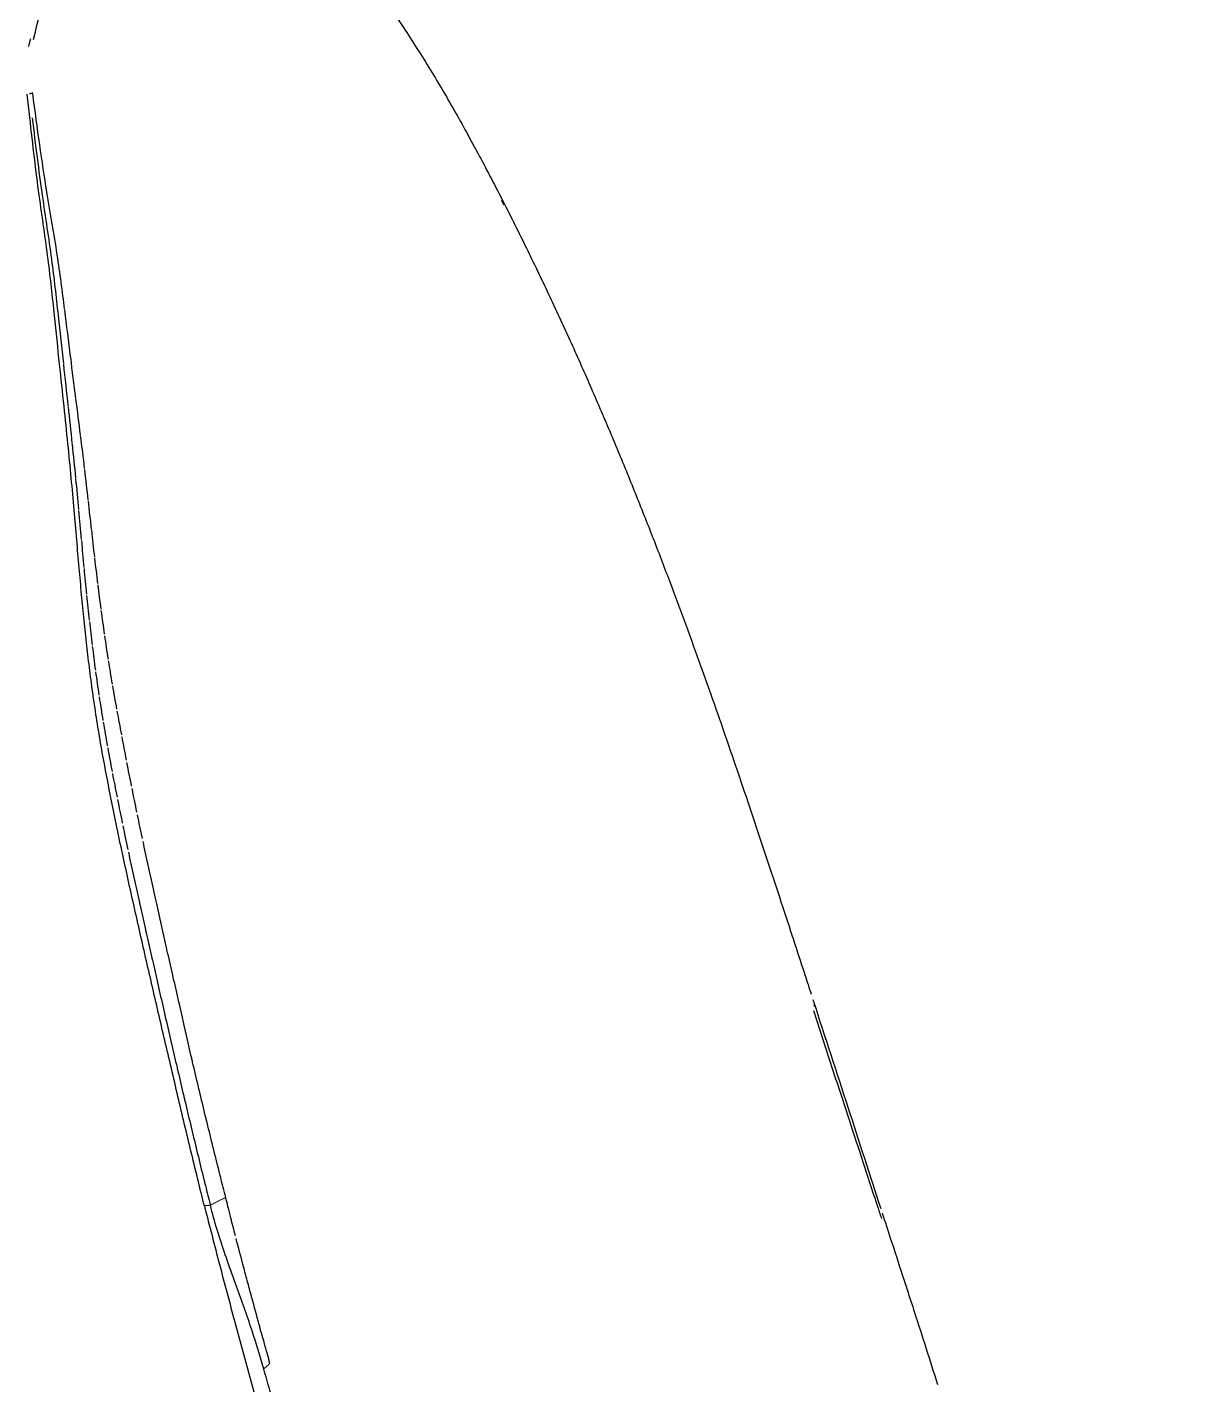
# Model space of a CAD drawing. Header units: inches. Extents: x 5516 to 5996, y -2506 to -2249.
# Drawn here: x 5588.246 to 5592.419, y -2483.22 to -2478.409 of the extents above; entities that cross this region are included whole.
import ezdxf

# ---------------------------------------------------------------- set-up
doc = ezdxf.new("R2010")
doc.units = ezdxf.units.IN
doc.header["$LTSCALE"] = 12
doc.header["$MEASUREMENT"] = 0
doc.layers.add('Make2D$Visible$Curves', color=18, linetype='Continuous', true_color=0x000000)
doc.layers.add('Make2D$Visible$Tangents', color=251, linetype='Continuous', lineweight=13, true_color=0x696969)

msp = doc.modelspace()

# ---------------------------------------------------------------- linework, layer by layer
at = {"layer": 'Make2D$Visible$Curves'}
for points, degree in [([(5591.83271, -2484.02882), (5643.71314, -2475.81177)], 1), ([(5588.25563, -2478.72862), (5588.25258, -2478.70165), (5588.24953, -2478.67421), (5588.24645, -2478.64632)], 3), ([(5588.26604, -2478.64291), (5588.25416, -2478.6457)], 1), ([(5588.31606, -2478.99216), (5588.29908, -2478.88701), (5588.28295, -2478.76973), (5588.26604, -2478.64291)], 3), ([(5588.26423, -2478.73039), (5588.27594, -2478.82792), (5588.28741, -2478.91921), (5588.29936, -2479.00302)], 3), ([(5588.35301, -2479.21481), (5588.34197, -2479.14272), (5588.32884, -2479.07118), (5588.31618, -2478.9929)], 3), ([(5588.29947, -2479.00378), (5588.3109, -2479.08391), (5588.32277, -2479.1572), (5588.33264, -2479.23103)], 3), ([(5589.92658, -2479.02188), (5589.92944, -2479.0275), (5589.93231, -2479.03314), (5589.93517, -2479.03879)], 3), ([(5588.33281, -2479.23226), (5588.34161, -2479.29827), (5588.34882, -2479.36471), (5588.35587, -2479.42946)], 3), ([(5588.37919, -2479.40863), (5588.37121, -2479.34535), (5588.36304, -2479.28044), (5588.35319, -2479.216)], 3), ([(5588.40044, -2479.57675), (5588.39355, -2479.52231), (5588.38654, -2479.46694), (5588.37939, -2479.41026)], 3), ([(5588.35605, -2479.43112), (5588.36237, -2479.48911), (5588.36856, -2479.54575), (5588.37462, -2479.6014)], 3), ([(5588.37483, -2479.60339), (5588.38028, -2479.65345), (5588.38563, -2479.70271), (5588.39092, -2479.75129)], 3), ([(5588.41904, -2479.72348), (5588.41298, -2479.67589), (5588.40688, -2479.62767), (5588.40069, -2479.5787)], 3), ([(5588.39117, -2479.75357), (5588.39596, -2479.79754), (5588.4007, -2479.84096), (5588.4053, -2479.8843)], 3), ([(5588.4356, -2479.85389), (5588.43027, -2479.81137), (5588.42482, -2479.7688), (5588.41933, -2479.72571)], 3), ([(5588.45016, -2479.9732), (5588.44554, -2479.93413), (5588.44079, -2479.89528), (5588.43592, -2479.8564)], 3), ([(5588.40557, -2479.88686), (5588.40977, -2479.92648), (5588.41384, -2479.96604), (5588.41776, -2480.00578)], 3), ([(5588.46293, -2480.08429), (5588.45883, -2480.04794), (5588.45472, -2480.01188), (5588.45049, -2479.976)], 3), ([(5588.41804, -2480.00863), (5588.42164, -2480.04512), (5588.42511, -2480.08176), (5588.42854, -2480.11865)], 3), ([(5588.47464, -2480.18844), (5588.47081, -2480.15442), (5588.46705, -2480.12078), (5588.46328, -2480.0874)], 3), ([(5588.42884, -2480.1218), (5588.43199, -2480.15569), (5588.43511, -2480.18979), (5588.43827, -2480.22424)], 3), ([(5588.48586, -2480.28689), (5588.48214, -2480.25477), (5588.47856, -2480.22315), (5588.47503, -2480.19186)], 3), ([(5588.43859, -2480.2277), (5588.44149, -2480.25938), (5588.44444, -2480.29136), (5588.4475, -2480.3238)], 3), ([(5588.49705, -2480.38086), (5588.49329, -2480.35025), (5588.48973, -2480.32023), (5588.4863, -2480.29063)], 3), ([(5588.44786, -2480.32758), (5588.45068, -2480.35748), (5588.45361, -2480.38777), (5588.45671, -2480.41861)], 3), ([(5588.50862, -2480.4716), (5588.5047, -2480.44209), (5588.50104, -2480.41327), (5588.49755, -2480.38496)], 3), ([(5588.45713, -2480.42274), (5588.46002, -2480.45128), (5588.46306, -2480.48029), (5588.46633, -2480.50996)], 3), ([(5588.52092, -2480.56036), (5588.51675, -2480.53156), (5588.51287, -2480.50353), (5588.50921, -2480.4761)], 3), ([(5588.46683, -2480.51449), (5588.46989, -2480.54208), (5588.47316, -2480.57024), (5588.4767, -2480.59915)], 3), ([(5588.53421, -2480.64838), (5588.52973, -2480.6199), (5588.52555, -2480.59227), (5588.52163, -2480.56531)], 3), ([(5588.47731, -2480.60412), (5588.48065, -2480.63118), (5588.48423, -2480.65889), (5588.48812, -2480.68744)], 3), ([(5588.54873, -2480.7368), (5588.54385, -2480.70834), (5588.53932, -2480.68071), (5588.53507, -2480.65384)], 3), ([(5588.48886, -2480.69292), (5588.49255, -2480.71985), (5588.49651, -2480.74753), (5588.50081, -2480.77603)], 3), ([(5588.56463, -2480.826), (5588.55939, -2480.79748), (5588.55441, -2480.76978), (5588.54976, -2480.74282)], 3), ([(5588.50172, -2480.78205), (5588.50582, -2480.80904), (5588.51023, -2480.83676), (5588.51495, -2480.86528)], 3), ([(5588.51604, -2480.87189), (5588.52054, -2480.89896), (5588.52532, -2480.92675), (5588.53041, -2480.95529)], 3), ([(5588.58144, -2480.91605), (5588.57608, -2480.88748), (5588.57085, -2480.85968), (5588.56585, -2480.83261)], 3), ([(5588.5317, -2480.96251), (5588.53658, -2480.98967), (5588.54172, -2481.01752), (5588.54712, -2481.04608)], 3), ([(5588.59857, -2481.00691), (5588.59309, -2480.97832), (5588.58789, -2480.95045), (5588.5828, -2480.92327)], 3), ([(5588.61657, -2481.0986), (5588.61083, -2481.07), (5588.60532, -2481.04205), (5588.60007, -2481.01476)], 3), ([(5588.54861, -2481.05391), (5588.55379, -2481.08117), (5588.5592, -2481.10906), (5588.56486, -2481.1376)], 3), ([(5588.6354, -2481.1911), (5588.62949, -2481.16249), (5588.62378, -2481.13449), (5588.61827, -2481.10708)], 3), ([(5588.56654, -2481.14606), (5588.57199, -2481.1734), (5588.57766, -2481.20133), (5588.58354, -2481.22985)], 3), ([(5588.65498, -2481.2844), (5588.64888, -2481.25579), (5588.64299, -2481.22772), (5588.63729, -2481.20021)], 3), ([(5588.58542, -2481.23893), (5588.5911, -2481.26636), (5588.59699, -2481.29433), (5588.60306, -2481.32283)], 3), ([(5591.03032, -2481.85451), (5591.031, -2481.85662), (5591.03169, -2481.85873), (5591.03238, -2481.86084)], 3), ([(5591.03389, -2481.87249), (5591.03469, -2481.87494), (5591.03549, -2481.8774), (5591.03629, -2481.87985)], 3), ([(5588.94978, -2482.55562), (5588.94386, -2482.53207), (5588.93796, -2482.50857), (5588.93208, -2482.48512)], 3), ([(5588.87803, -2482.51372), (5588.88382, -2482.53688), (5588.88966, -2482.56008), (5588.89555, -2482.58333)], 3), ([(5591.2758, -2482.61102), (5591.27586, -2482.61119), (5591.27591, -2482.61135), (5591.27596, -2482.61151)], 3)]:
    msp.add_open_spline(points, degree=degree, dxfattribs=at)
for points, degree, knots in [([(5588.2692, -2478.45334), (5588.30268, -2478.30473), (5588.3726, -2478.08821), (5588.50648, -2477.89557), (5588.6304, -2477.79216), (5588.72637, -2477.763), (5588.7785, -2477.76006), (5588.78586, -2477.75989)], 3, [0, 0, 0, 0, 23.5044907, 41.0647244, 56.8096885, 70.9657941, 73.2701054, 73.2701054, 73.2701054, 73.2701054]), ([(5589.17982, -2477.93814), (5589.20351, -2477.95836), (5589.22763, -2477.98041), (5589.25201, -2478.00422), (5589.2623, -2478.01426), (5589.27265, -2478.02464), (5589.28306, -2478.03533), (5589.30992, -2478.06295), (5589.33712, -2478.0927), (5589.36472, -2478.12475), (5589.37672, -2478.13867), (5589.38877, -2478.15301), (5589.4009, -2478.16779), (5589.42435, -2478.19637), (5589.44801, -2478.22653), (5589.47188, -2478.25828), (5589.49618, -2478.29062), (5589.52067, -2478.32461), (5589.54531, -2478.36021), (5589.55468, -2478.37375), (5589.56408, -2478.38752), (5589.57349, -2478.40152), (5589.60539, -2478.449), (5589.63756, -2478.49919), (5589.6699, -2478.55198), (5589.70029, -2478.60157), (5589.73088, -2478.65352), (5589.76164, -2478.70769), (5589.77522, -2478.73161), (5589.78885, -2478.75597), (5589.80252, -2478.78077), (5589.81806, -2478.80897), (5589.83367, -2478.83773), (5589.84934, -2478.86702), (5589.87728, -2478.91926), (5589.90541, -2478.97318), (5589.93376, -2479.0287), (5589.9608, -2479.08164), (5589.98801, -2479.136), (5590.01534, -2479.19175), (5590.04139, -2479.24491), (5590.06759, -2479.29941), (5590.09388, -2479.35519), (5590.11894, -2479.40838), (5590.14406, -2479.4627), (5590.16917, -2479.51804), (5590.19328, -2479.5712), (5590.21736, -2479.62527), (5590.24135, -2479.68015), (5590.26447, -2479.73306), (5590.28752, -2479.78675), (5590.31044, -2479.84109), (5590.33258, -2479.89361), (5590.35462, -2479.94678), (5590.3765, -2480.00047), (5590.39771, -2480.05253), (5590.41878, -2480.10507), (5590.43966, -2480.15801), (5590.45999, -2480.20953), (5590.48014, -2480.26144), (5590.50009, -2480.31361), (5590.51955, -2480.36452), (5590.53881, -2480.41568), (5590.55791, -2480.46705), (5590.57654, -2480.51715), (5590.59528, -2480.5682), (5590.61347, -2480.61854), (5590.62936, -2480.66253), (5590.64497, -2480.70632), (5590.66055, -2480.75045), (5590.66298, -2480.75734), (5590.66516, -2480.76351), (5590.66708, -2480.76896), (5590.68446, -2480.8183), (5590.70172, -2480.86776), (5590.71879, -2480.91711), (5590.73566, -2480.9659), (5590.75236, -2481.01465), (5590.76891, -2481.06338), (5590.78526, -2481.11155), (5590.80145, -2481.15965), (5590.81753, -2481.20763), (5590.83345, -2481.25511), (5590.8493, -2481.30257), (5590.86499, -2481.34986), (5590.8806, -2481.39687), (5590.89608, -2481.44376), (5590.91146, -2481.49054), (5590.92673, -2481.53701), (5590.94196, -2481.58351), (5590.95706, -2481.62975), (5590.9609, -2481.64152), (5590.9644, -2481.65224), (5590.96755, -2481.6619), (5590.97908, -2481.69725), (5590.99053, -2481.73242), (5591.00198, -2481.76756), (5591.00938, -2481.7903), (5591.01678, -2481.81299), (5591.02417, -2481.83565)], 3, [0, 0, 0, 0, 0.2280958, 0.2280958, 0.2280958, 0.3242697, 0.3242697, 0.3242697, 0.5724507, 0.5724507, 0.5724507, 0.6803331, 0.6803331, 0.6803331, 0.889039, 0.889039, 0.889039, 1.1016677, 1.1016677, 1.1016677, 1.182509, 1.182509, 1.182509, 1.4566535, 1.4566535, 1.4566535, 1.714184, 1.714184, 1.714184, 1.8278675, 1.8278675, 1.8278675, 1.9571644, 1.9571644, 1.9571644, 2.1877409, 2.1877409, 2.1877409, 2.4076569, 2.4076569, 2.4076569, 2.6174057, 2.6174057, 2.6174057, 2.8172775, 2.8172775, 2.8172775, 3.0093944, 3.0093944, 3.0093944, 3.1945791, 3.1945791, 3.1945791, 3.373557, 3.373557, 3.373557, 3.5470648, 3.5470648, 3.5470648, 3.7159296, 3.7159296, 3.7159296, 3.8806747, 3.8806747, 3.8806747, 4.0422013, 4.0422013, 4.0422013, 4.1822939, 4.1822939, 4.1822939, 4.2019163, 4.2019163, 4.2019163, 4.3589895, 4.3589895, 4.3589895, 4.5141338, 4.5141338, 4.5141338, 4.6675175, 4.6675175, 4.6675175, 4.81942, 4.81942, 4.81942, 4.9703283, 4.9703283, 4.9703283, 5.1204164, 5.1204164, 5.1204164, 5.155179, 5.155179, 5.155179, 5.2698335, 5.2698335, 5.2698335, 5.3440865, 5.3440865, 5.3440865, 5.3440865]), ([(5588.25162, -2478.47816), (5588.25266, -2478.47409), (5588.25363, -2478.47031), (5588.25453, -2478.4668), (5588.25568, -2478.46235), (5588.25675, -2478.4582), (5588.25775, -2478.45433), (5588.25824, -2478.45245), (5588.25872, -2478.45057), (5588.25921, -2478.4487)], 3, [0.013478798, 0.013478798, 0.013478798, 0.013478798, 0.037515966, 0.037515966, 0.037515966, 0.064011222, 0.064011222, 0.064011222, 0.07598655, 0.07598655, 0.07598655, 0.07598655]), ([(5588.87439, -2482.58503), (5588.86727, -2482.55683), (5588.85177, -2482.49483), (5588.82852, -2482.39935), (5588.80431, -2482.29852), (5588.7806, -2482.19803), (5588.75742, -2482.09797), (5588.73378, -2481.99833), (5588.71084, -2481.89939), (5588.68822, -2481.80123), (5588.66613, -2481.70401), (5588.64397, -2481.60761), (5588.62242, -2481.51208), (5588.60141, -2481.41734), (5588.58118, -2481.32336), (5588.56146, -2481.2301), (5588.54267, -2481.13757), (5588.52493, -2481.04578), (5588.50807, -2480.95474), (5588.49327, -2480.86455), (5588.47991, -2480.77516), (5588.46802, -2480.6864), (5588.45741, -2480.59794), (5588.44783, -2480.5086), (5588.43899, -2480.41711), (5588.4305, -2480.32217), (5588.42195, -2480.22247), (5588.41285, -2480.11676), (5588.40268, -2480.00372), (5588.3907, -2479.88203), (5588.37665, -2479.74872), (5588.36082, -2479.59809), (5588.34263, -2479.42564), (5588.32164, -2479.224), (5588.28807, -2479.00715), (5588.26674, -2478.8272), (5588.25563, -2478.72862)], 3, [60.7189407, 60.7189407, 60.7189407, 60.7189407, 63.85942, 67.6388308, 71.4332845, 75.2473847, 79.0865157, 82.9569776, 86.8658938, 90.8215286, 94.8342409, 98.9183253, 103.0900632, 107.3674346, 111.7703749, 116.320748, 121.0421539, 125.9598104, 131.1002917, 136.4912489, 142.1597479, 148.1316476, 154.4464551, 161.1699405, 168.3724602, 176.1252239, 184.499567, 193.5662941, 203.3944968, 214.0512196, 225.6573041, 238.4206007, 252.5547332, 268.275258, 285.8082346, 304.2355936, 304.2355936, 304.2355936, 304.2355936]), ([(5588.67762, -2481.38887), (5588.67687, -2481.38542), (5588.66983, -2481.35328), (5588.66297, -2481.32177), (5588.65706, -2481.29413)], 3, [0.185773544, 0.185773544, 0.185773544, 0.185773544, 0.187677022, 0.203526753, 0.203526753, 0.203526753, 0.203526753]), ([(5588.60512, -2481.33252), (5588.611, -2481.36004), (5588.61777, -2481.39142), (5588.62477, -2481.4234), (5588.62552, -2481.42684)], 3, [-0.203526753, -0.203526753, -0.203526753, -0.203526753, -0.187677022, -0.185773544, -0.185773544, -0.185773544, -0.185773544]), ([(5588.69869, -2481.48443), (5588.69788, -2481.48078), (5588.69071, -2481.44843), (5588.68371, -2481.41663), (5588.67762, -2481.38887)], 3, [0.168526323, 0.168526323, 0.168526323, 0.168526323, 0.170468228, 0.185772787, 0.185772787, 0.185772787, 0.185772787]), ([(5588.62552, -2481.42684), (5588.63157, -2481.45447), (5588.63857, -2481.4861), (5588.64574, -2481.51828), (5588.64655, -2481.52191)], 3, [-0.185772787, -0.185772787, -0.185772787, -0.185772787, -0.170468228, -0.168526323, -0.168526323, -0.168526323, -0.168526323]), ([(5588.72015, -2481.58084), (5588.7193, -2481.577), (5588.71205, -2481.54441), (5588.70489, -2481.51233), (5588.6987, -2481.48443)], 3, [0.151705466, 0.151705466, 0.151705466, 0.151705466, 0.15368442, 0.16852555, 0.16852555, 0.16852555, 0.16852555]), ([(5588.64655, -2481.52191), (5588.65274, -2481.54965), (5588.6599, -2481.58155), (5588.66722, -2481.61395), (5588.66808, -2481.61777)], 3, [-0.16852555, -0.16852555, -0.16852555, -0.16852555, -0.15368442, -0.151705466, -0.151705466, -0.151705466, -0.151705466]), ([(5588.74187, -2481.67813), (5588.74096, -2481.67411), (5588.73357, -2481.64126), (5588.72639, -2481.60889), (5588.72015, -2481.58084)], 3, [0.135238544, 0.135238544, 0.135238544, 0.135238544, 0.137253261, 0.151704677, 0.151704677, 0.151704677, 0.151704677]), ([(5588.66809, -2481.61777), (5588.67439, -2481.64565), (5588.68169, -2481.67783), (5588.68909, -2481.71046), (5588.68999, -2481.71446)], 3, [-0.151704677, -0.151704677, -0.151704677, -0.151704677, -0.137253261, -0.135238544, -0.135238544, -0.135238544, -0.135238544]), ([(5588.76424, -2481.7764), (5588.76329, -2481.7722), (5588.75573, -2481.73908), (5588.74824, -2481.70637), (5588.74187, -2481.67814)], 3, [0.119060026, 0.119060026, 0.119060026, 0.119060026, 0.121109248, 0.13523774, 0.13523774, 0.13523774, 0.13523774]), ([(5588.68999, -2481.71446), (5588.69636, -2481.7425), (5588.70374, -2481.77498), (5588.71123, -2481.80786), (5588.71218, -2481.81203)], 3, [-0.13523774, -0.13523774, -0.13523774, -0.13523774, -0.121109248, -0.119060026, -0.119060026, -0.119060026, -0.119060026]), ([(5588.78679, -2481.87563), (5588.7858, -2481.87126), (5588.77821, -2481.83787), (5588.77073, -2481.80484), (5588.76425, -2481.77641)], 3, [0.103112436, 0.103112436, 0.103112436, 0.103112436, 0.10519487, 0.119059207, 0.119059207, 0.119059207, 0.119059207]), ([(5588.71218, -2481.81203), (5588.71862, -2481.84025), (5588.72611, -2481.87304), (5588.7337, -2481.90617), (5588.7347, -2481.9105)], 3, [-0.119059207, -0.119059207, -0.119059207, -0.119059207, -0.10519487, -0.103112436, -0.103112436, -0.103112436, -0.103112436]), ([(5588.80956, -2481.9757), (5588.80853, -2481.97118), (5588.80088, -2481.93756), (5588.79329, -2481.90424), (5588.78679, -2481.87563)], 3, [0.08735417, 0.08735417, 0.08735417, 0.08735417, 0.089468452, 0.103111602, 0.103111602, 0.103111602, 0.103111602]), ([(5591.03249, -2481.8616), (5591.07324, -2481.98659), (5591.11433, -2482.11305), (5591.15428, -2482.23636), (5591.19317, -2482.35634), (5591.23203, -2482.47638), (5591.27053, -2482.59482)], 3, [0.00543388, 0.00543388, 0.00543388, 0.00543388, 0.41817601, 0.41817601, 0.41817601, 0.818165, 0.818165, 0.818165, 0.818165]), ([(5588.7347, -2481.9105), (5588.74121, -2481.93888), (5588.74881, -2481.97194), (5588.75653, -2482.00529), (5588.75757, -2482.00976)], 3, [-0.103111602, -0.103111602, -0.103111602, -0.103111602, -0.089468452, -0.08735417, -0.08735417, -0.08735417, -0.08735417]), ([(5591.03195, -2481.89334), (5591.05123, -2481.95233), (5591.07042, -2482.01109), (5591.08952, -2482.06959), (5591.10862, -2482.12806), (5591.12763, -2482.18629), (5591.14658, -2482.24428), (5591.17893, -2482.34326), (5591.2111, -2482.44157), (5591.24322, -2482.53919), (5591.25124, -2482.5636), (5591.25927, -2482.58796), (5591.26729, -2482.61228), (5591.26929, -2482.61835), (5591.2713, -2482.62443), (5591.2733, -2482.63051)], 3, [-21.0918614, -21.0918614, -21.0918614, -21.0918614, -16.1466082, -16.1466082, -16.1466082, -11.2043746, -11.2043746, -11.2043746, -2.7676561, -2.7676561, -2.7676561, -0.6589593, -0.6589593, -0.6589593, -0.1317919, -0.1317919, -0.1317919, -0.1317919]), ([(5588.83263, -2482.07647), (5588.83154, -2482.07182), (5588.82371, -2482.038), (5588.81609, -2482.00444), (5588.80956, -2481.9757)], 3, [0.071752113, 0.071752113, 0.071752113, 0.071752113, 0.073896743, 0.087353321, 0.087353321, 0.087353321, 0.087353321]), ([(5588.75757, -2482.00977), (5588.76417, -2482.03828), (5588.77191, -2482.07156), (5588.77972, -2482.10507), (5588.78079, -2482.10968)], 3, [-0.087353321, -0.087353321, -0.087353321, -0.087353321, -0.073896743, -0.071752113, -0.071752113, -0.071752113, -0.071752113]), ([(5588.78079, -2482.10968), (5588.78745, -2482.13828), (5588.79528, -2482.17173), (5588.80322, -2482.20538), (5588.80434, -2482.21011)], 3, [-0.07175125, -0.07175125, -0.07175125, -0.07175125, -0.058451085, -0.056277614, -0.056277614, -0.056277614, -0.056277614]), ([(5588.85665, -2482.17792), (5588.85551, -2482.17314), (5588.84736, -2482.13914), (5588.83934, -2482.10534), (5588.83263, -2482.07648)], 3, [0.056277614, 0.056277614, 0.056277614, 0.056277614, 0.058451085, 0.07175125, 0.07175125, 0.07175125, 0.07175125]), ([(5588.80434, -2482.21012), (5588.81112, -2482.23878), (5588.81911, -2482.27239), (5588.82722, -2482.30614), (5588.82838, -2482.31098)], 3, [-0.056276736, -0.056276736, -0.056276736, -0.056276736, -0.043106132, -0.040905969, -0.040905969, -0.040905969, -0.040905969]), ([(5588.88125, -2482.2799), (5588.88006, -2482.27501), (5588.87178, -2482.24087), (5588.86359, -2482.2069), (5588.85665, -2482.17793)], 3, [0.040905969, 0.040905969, 0.040905969, 0.040905969, 0.043106132, 0.056276736, 0.056276736, 0.056276736, 0.056276736]), ([(5588.82838, -2482.31099), (5588.83529, -2482.3397), (5588.84346, -2482.37342), (5588.85173, -2482.40727), (5588.85293, -2482.4122)], 3, [-0.040905077, -0.040905077, -0.040905077, -0.040905077, -0.027840221, -0.025615965, -0.025615965, -0.025615965, -0.025615965]), ([(5588.90638, -2482.38232), (5588.90514, -2482.37733), (5588.89666, -2482.34307), (5588.88831, -2482.30895), (5588.88125, -2482.27991)], 3, [0.025615965, 0.025615965, 0.025615965, 0.025615965, 0.027840221, 0.040905077, 0.040905077, 0.040905077, 0.040905077]), ([(5588.85293, -2482.4122), (5588.85997, -2482.44096), (5588.86831, -2482.47478), (5588.87678, -2482.50871), (5588.87803, -2482.51371)], 3, [-0.025615059, -0.025615059, -0.025615059, -0.025615059, -0.01263483, -0.010389625, -0.010389625, -0.010389625, -0.010389625]), ([(5588.93208, -2482.48511), (5588.93081, -2482.48004), (5588.92219, -2482.44569), (5588.9136, -2482.41143), (5588.90638, -2482.38232)], 3, [0.010389625, 0.010389625, 0.010389625, 0.010389625, 0.01263483, 0.025615059, 0.025615059, 0.025615059, 0.025615059]), ([(5588.98443, -2482.6917), (5588.97895, -2482.6705), (5588.97353, -2482.64934), (5588.96475, -2482.61487), (5588.95861, -2482.59064), (5588.95251, -2482.56647), (5588.94978, -2482.55562)], 3, [15.592219, 15.592219, 15.592219, 15.592219, 17.8230055, 17.8230055, 19.2340019, 20.3859699, 20.3859699, 20.3859699, 20.3859699]), ([(5588.87439, -2482.58503), (5588.87581, -2482.59067), (5588.88577, -2482.63009), (5588.90454, -2482.70346), (5588.93108, -2482.80553), (5588.95818, -2482.90806), (5588.98579, -2483.01111), (5589.01386, -2483.11475), (5589.04243, -2483.21896), (5589.07158, -2483.32359), (5589.1013, -2483.42849), (5589.13181, -2483.53355), (5589.16371, -2483.63883), (5589.1973, -2483.74441), (5589.23297, -2483.84983), (5589.27034, -2483.95664), (5589.31185, -2484.0606), (5589.34649, -2484.16911), (5589.36996, -2484.23871), (5589.38102, -2484.27193)], 3, [0, 0, 0, 0, 0.6052365, 4.2302595, 7.8492114, 11.4643621, 15.0781504, 18.6935749, 22.31343, 25.9410388, 29.5792831, 33.2297103, 36.8917746, 40.564485, 44.2448207, 47.9186477, 51.601247, 55.2495759, 58.5469756, 58.5469756, 58.5469756, 58.5469756]), ([(5589.0849, -2483.16391), (5589.06992, -2483.11114), (5589.05378, -2483.05831), (5589.03583, -2483.00553), (5589.01788, -2482.95278), (5588.99874, -2482.90018), (5588.97993, -2482.84792), (5588.95847, -2482.78832), (5588.93724, -2482.7291), (5588.91949, -2482.67057), (5588.91062, -2482.64132), (5588.90288, -2482.61228), (5588.89555, -2482.58333)], 3, [0, 0, 0, 0, 5.4370334, 5.4370334, 5.4370334, 10.8699724, 10.8699724, 10.8699724, 17.0674559, 17.0674559, 17.0674559, 20.1642569, 20.1642569, 20.1642569, 20.1642569]), ([(5591.27587, -2482.61098), (5591.28587, -2482.64175), (5591.29586, -2482.67247), (5591.30583, -2482.70313), (5591.32004, -2482.7468), (5591.3342, -2482.79036), (5591.3483, -2482.83373), (5591.35373, -2482.85044), (5591.35896, -2482.86651), (5591.36397, -2482.88195), (5591.373, -2482.90973), (5591.38179, -2482.93684), (5591.39035, -2482.96327), (5591.40425, -2483.00622), (5591.41805, -2483.04902), (5591.43164, -2483.09166), (5591.44523, -2483.13428), (5591.45858, -2483.17663), (5591.47167, -2483.21893)], 3, [0.01593368, 0.01593368, 0.01593368, 0.01593368, 0.11971541, 0.11971541, 0.11971541, 0.26758784, 0.26758784, 0.26758784, 0.32244514, 0.32244514, 0.32244514, 0.41531852, 0.41531852, 0.41531852, 0.56286158, 0.56286158, 0.56286158, 0.71016043, 0.71016043, 0.71016043, 0.71016043]), ([(5589.10668, -2483.14367), (5589.10369, -2483.13306), (5589.09663, -2483.1079), (5589.08963, -2483.08282), (5589.07978, -2483.04741), (5589.07286, -2483.0224), (5589.06601, -2482.99747), (5589.05633, -2482.96224), (5589.04278, -2482.91251), (5589.02951, -2482.86306), (5589.02021, -2482.82819), (5589.00747, -2482.78024), (5588.99499, -2482.73253), (5588.98685, -2482.70109)], 3, [0, 0, 0, 0, 1.0803518, 2.5617934, 2.5617934, 4.7035746, 5.1265692, 5.1265692, 8.3288428, 10.2633825, 10.2633825, 11.9578004, 15.2630826, 15.2630826, 15.2630826, 15.2630826]), ([(5599.42009, -2482.70054), (5592.50627, -2483.79558), (5592.44761, -2483.4252)], 1, [25.0397212, 25.0397212, 202.8397212, 212.3647212, 212.3647212]), ([(5589.4662, -2484.3398), (5589.4549, -2484.3042), (5589.43056, -2484.22925), (5589.39416, -2484.11417), (5589.34969, -2484.00211), (5589.30969, -2483.8897), (5589.27151, -2483.77917), (5589.23555, -2483.66946), (5589.20137, -2483.56063), (5589.16867, -2483.45253), (5589.13699, -2483.34507), (5589.10913, -2483.2489), (5589.09194, -2483.18868), (5589.0849, -2483.16391)], 3, [0, 0, 0, 0, 3.3123578, 7.0329769, 10.7165086, 14.3875541, 18.06053, 21.7371801, 25.4183905, 29.1043019, 32.7944608, 36.4879312, 39.0810751, 39.0810751, 39.0810751, 39.0810751])]:
    msp.add_open_spline(points, degree=degree, knots=knots, dxfattribs=at)
at = {"layer": 'Make2D$Visible$Tangents'}
for points in [[(5588.89555, -2482.58333), (5588.94978, -2482.55562)], [(5588.89555, -2482.58333), (5588.87439, -2482.58503)]]:
    msp.add_open_spline(points, degree=1, dxfattribs=at)
msp.add_open_spline([(5589.0849, -2483.16391), (5589.08689, -2483.16204), (5589.09093, -2483.15826), (5589.09804, -2483.15165), (5589.1019, -2483.14807), (5589.10668, -2483.14367)], degree=3, knots=[-0.89088875, -0.89088875, -0.89088875, -0.89088875, -0.44544437, -0.44544437, 0, 0, 0, 0], dxfattribs=at)

doc.saveas('drawing.dxf')
